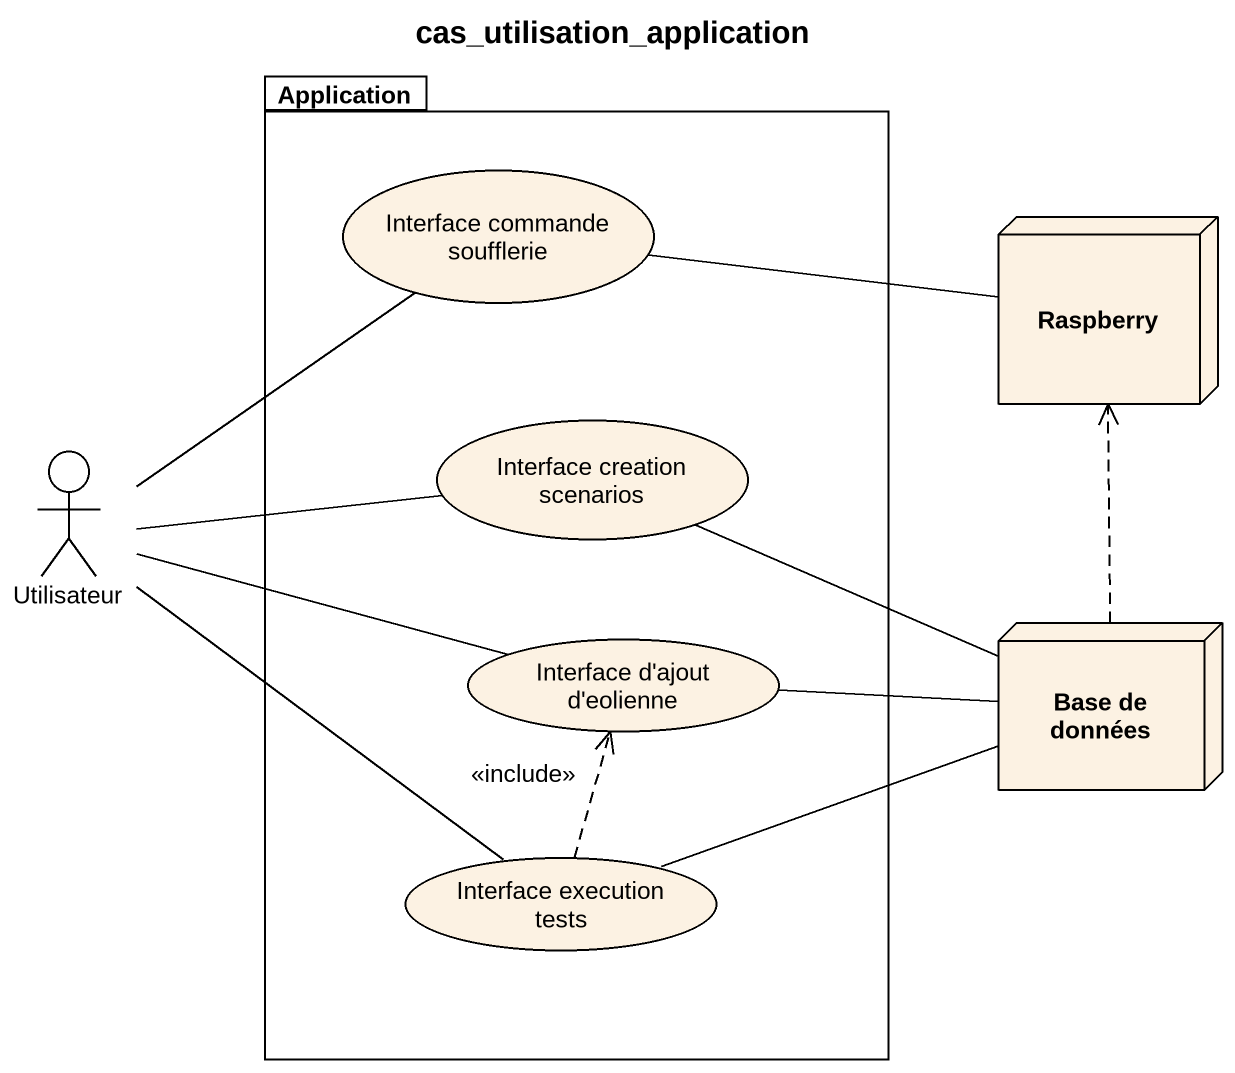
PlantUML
@startuml
title cas_utilisation_application
package Application {
  usecase "Interface commande soufflerie" as Interface_commande
  usecase "Interface creation scenarios" as Interface_creation_scenarios
  usecase "Interface d'ajout d'eolienne" as Interface_d_ajout_d_eolienne
  usecase "Interface execution tests" as Interface_execution_tests
}
node Raspberry
actor Utilisateur
node "Base de données" as Base_de_données
Interface_commande -right- Raspberry
Interface_commande -- Utilisateur
Utilisateur -right- Interface_d_ajout_d_eolienne
Interface_creation_scenarios -left- Utilisateur
Interface_creation_scenarios -right- Base_de_données
Interface_d_ajout_d_eolienne -right- Base_de_données
Base_de_données .up.> Raspberry
Interface_execution_tests -up- Utilisateur
Interface_execution_tests .up.> Interface_d_ajout_d_eolienne : <<include>>
Interface_execution_tests -right- Base_de_données
@enduml
